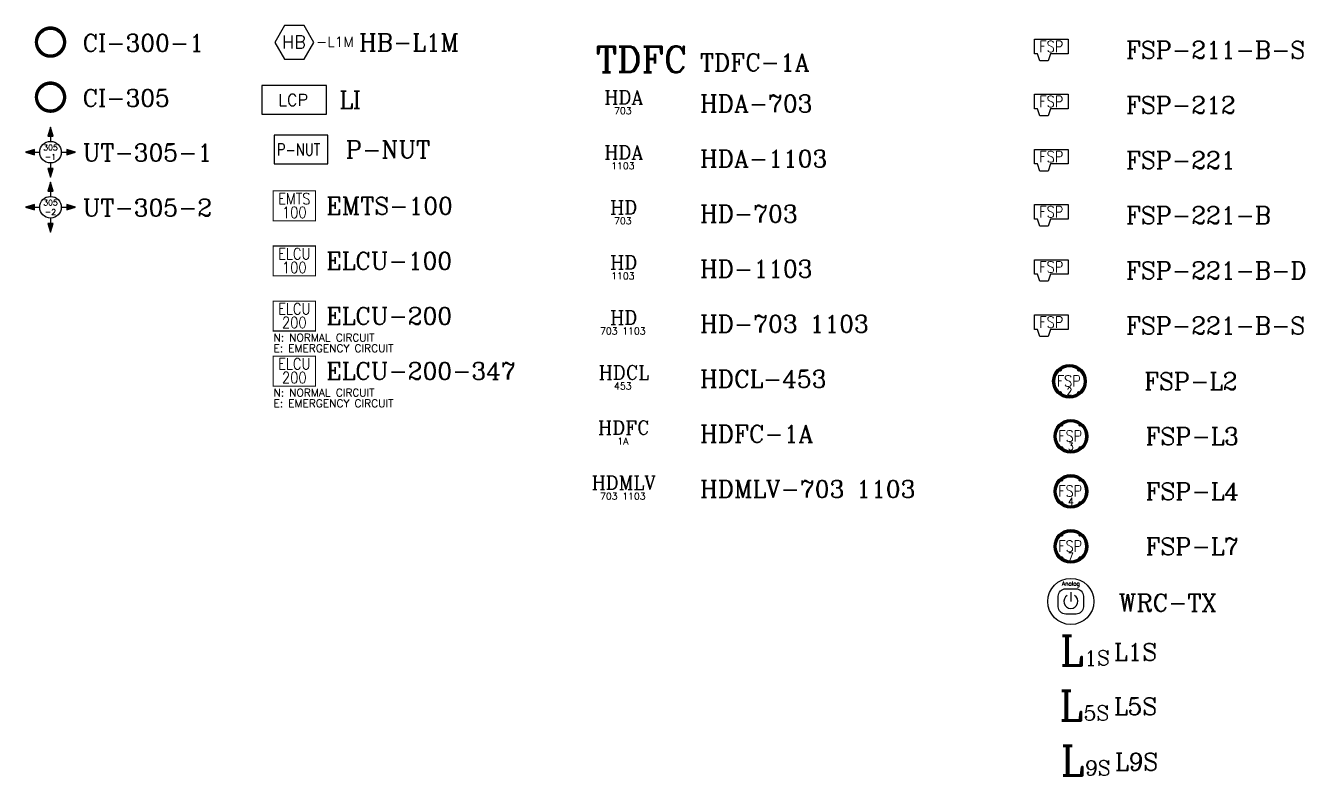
# Paper-space layout 'Analog' of a CAD drawing. Header units: inches. Extents: x 7 to 39, y -6.1 to 16.
# Drawn here: x 7.12 to 16.18, y -6.08 to -0.76 of the extents above; entities that cross this region are included whole.
import ezdxf
from ezdxf.enums import TextEntityAlignment as Align

# ---------------------------------------------------------------- set-up
doc = ezdxf.new("R2010")
doc.units = ezdxf.units.IN
doc.header["$MEASUREMENT"] = 0
doc.layers.add('WATTSTOPPER', color=160, linetype='Continuous')
doc.styles.add('FSL12-1', font='complex.shx')
doc.styles.add('ROMANC', font='COMPLEX.SHX')
doc.styles.add('SIMPLEX85', font='SIMPLEX.shx', dxfattribs={"width": 0.85})
doc.styles.add('WS8th', font='complex.shx', dxfattribs={"height": 0.1875})

# ---------------------------------------------------------------- blocks, each defined once
blk = doc.blocks.new('key_HB-L1M')
at = {"layer": 'WATTSTOPPER'}
blk.add_lwpolyline([(-0.2645, 0.1161), (-0.3333, -0.0032), (-0.2645, -0.1224), (-0.1268, -0.1224), (-0.0579, -0.0032), (-0.1268, 0.1161)], close=True, dxfattribs=at)
at = {"layer": 'WATTSTOPPER', "insert": (-0.2833, 0.0457), "char_height": 0.0918, "width": 0.173135, "attachment_point": 1, "style": 'WS8th'}
blk.add_mtext('HB', dxfattribs=at)
at = {"layer": 'WATTSTOPPER', "linetype": 'Continuous', "insert": (-0.0411, 0.0364), "char_height": 0.07172, "width": 1.035439, "attachment_point": 1, "style": 'FSL12-1'}
blk.add_mtext('-L1M', dxfattribs=at)
at = {"layer": 'WATTSTOPPER', "style": 'WS8th'}
blk.add_attdef('LEGEND_WATTSTOPPER', (0.2629, -0.0642), '', height=0.1224, dxfattribs=at)
blk = doc.blocks.new('key_LI-LP')
at = {"layer": 'WATTSTOPPER'}
for p, q in [((-0.325, 0.1003), (-0.325, -0.1037)), ((0.134, 0.1003), (-0.325, 0.1003)), ((0.134, -0.1037), (0.134, 0.1003)), ((-0.325, -0.1037), (0.134, -0.1037))]:
    blk.add_line(p, q, dxfattribs=at)
at = {"layer": 'WATTSTOPPER', "style": 'WS8th'}
blk.add_text('LCP', height=0.0836, dxfattribs=at).set_placement((-0.209, -0.0438))
for tag, p, height in [('PANELNO', (0.1834, -0.0451), 0.0836), ('LEGEND_WATTSTOPPER', (0.2244, -0.0627), 0.1224)]:
    blk.add_attdef(tag, p, '', height=height, dxfattribs=at)
blk = doc.blocks.new('key_ELCU-100')
at = {"layer": 'WATTSTOPPER', "linetype": 'Continuous', "const_width": 0.0075}
blk.add_lwpolyline([(-0.1477, 0.1062), (0.1514, 0.1062), (0.1514, -0.1062), (-0.1477, -0.1062)], close=True, dxfattribs=at)
at = {"layer": 'WATTSTOPPER', "char_height": 0.08, "width": 0.299068, "attachment_point": 5, "style": 'SIMPLEX85'}
for s, insert in [('{\\Fcomplex|c0;ELCU}', (0.0019, 0.0511)), ('{\\Fcomplex|c0;100}', (0.0019, -0.0463))]:
    blk.add_mtext(s, dxfattribs=dict(at, insert=insert))
at = {"layer": 'WATTSTOPPER', "style": 'WS8th'}
blk.add_attdef('LEGEND_WATTSTOPPER', (0.2287, -0.0608), '', height=0.1224, dxfattribs=at)
blk = doc.blocks.new('*U325')
at = {"layer": 'WATTSTOPPER', "linetype": 'Continuous', "const_width": 0.0075}
blk.add_lwpolyline([(-0.1477, 0.1062), (0.1514, 0.1062), (0.1514, -0.1062), (-0.1477, -0.1062)], close=True, dxfattribs=at)
at = {"layer": 'WATTSTOPPER', "linetype": 'Continuous', "style": 'WS8th'}
for s, p in [('N: NORMAL CIRCUIT', (-0.1463, -0.1802)), ('E: EMERGENCY CIRCUIT', (-0.1463, -0.2556))]:
    blk.add_text(s, height=0.054862, dxfattribs=at).set_placement(p)
at = {"layer": 'WATTSTOPPER', "char_height": 0.08, "width": 0.299068, "attachment_point": 5, "style": 'SIMPLEX85'}
for s, insert in [('{\\Fcomplex|c0;ELCU}', (0.0019, 0.0511)), ('{\\Fcomplex|c0;200}', (0.0019, -0.0463))]:
    blk.add_mtext(s, dxfattribs=dict(at, insert=insert))
at = {"layer": 'WATTSTOPPER', "style": 'WS8th'}
blk.add_attdef('LEGEND_WATTSTOPPER', (0.2287, -0.0608), '', height=0.1224, dxfattribs=at)
blk = doc.blocks.new('key_EMTS-100')
at = {"layer": 'WATTSTOPPER', "linetype": 'Continuous', "const_width": 0.0075}
blk.add_lwpolyline([(-0.1477, 0.1062), (0.1514, 0.1062), (0.1514, -0.1062), (-0.1477, -0.1062)], close=True, dxfattribs=at)
at = {"layer": 'WATTSTOPPER', "char_height": 0.08, "width": 0.299068, "attachment_point": 5, "style": 'SIMPLEX85'}
for s, insert in [('{\\Fcomplex|c0;EMTS}', (0.0019, 0.0511)), ('{\\Fcomplex|c0;100}', (0.0019, -0.0463))]:
    blk.add_mtext(s, dxfattribs=dict(at, insert=insert))
at = {"layer": 'WATTSTOPPER', "style": 'WS8th'}
blk.add_attdef('LEGEND_WATTSTOPPER', (0.2287, -0.0608), '', height=0.1224, dxfattribs=at)
blk = doc.blocks.new('key_P-NUT')
at = {"layer": 'WATTSTOPPER'}
for p, q in [((-0.2823, 0.1003), (-0.2823, -0.1037)), ((0.0965, 0.1003), (-0.2823, 0.1003)), ((0.0965, -0.1037), (0.0965, 0.1003)), ((-0.2823, -0.1037), (0.0965, -0.1037))]:
    blk.add_line(p, q, dxfattribs=at)
at = {"layer": 'WATTSTOPPER', "style": 'WS8th', "width": 0.8}
blk.add_text('P-NUT', height=0.0836, dxfattribs=at).set_placement((-0.2634, -0.0438))
at = {"layer": 'WATTSTOPPER', "style": 'WS8th'}
for tag, p, height in [('PANELNO', (0.1703, -0.0451), 0.0836), ('LEGEND_WATTSTOPPER', (0.2244, -0.0627), 0.1224)]:
    blk.add_attdef(tag, p, '', height=height, dxfattribs=at)
blk = doc.blocks.new('key_CI-305')
at = {"layer": 'WATTSTOPPER', "linetype": 'Continuous', "const_width": 0.0191}
blk.add_lwpolyline([(0.102, 0, 1), (-0.102, 0, 1)], format="xyb", close=True, dxfattribs=at)
at = {"layer": 'WATTSTOPPER', "linetype": 'Continuous'}
for radius in [0.102, 0.0918]:
    blk.add_circle((0, 0), radius, dxfattribs=at)
at = {"layer": 'WATTSTOPPER', "linetype": 'Continuous', "style": 'FSL12-1', "flags": 2}
blk.add_attdef('-5', (-0.0664, -0.0376), '', height=0.0689, dxfattribs=at)
at = {"layer": 'WATTSTOPPER', "style": 'WS8th'}
blk.add_attdef('LEGEND_WATTSTOPPER', (0.2267, -0.0673), '', height=0.1224, dxfattribs=at)
blk = doc.blocks.new('key_TDFC-1A')
at = {"layer": 'WATTSTOPPER', "style": 'WS8th'}
blk.add_text('TDFC-1A', height=0.1224, dxfattribs=at).set_placement((0.6373, -0.06))
at = {"layer": 'WATTSTOPPER', "linetype": 'Continuous', "insert": (-0.0999, 0.1149), "char_height": 0.1836, "width": 1.2852, "attachment_point": 1, "style": 'FSL12-1'}
blk.add_mtext('TDFC', dxfattribs=at)
blk = doc.blocks.new('key_CI-300-1')
at = {"layer": 'WATTSTOPPER', "linetype": 'Continuous', "const_width": 0.0191}
blk.add_lwpolyline([(0.102, 0, 1), (-0.102, 0, 1)], format="xyb", close=True, dxfattribs=at)
at = {"layer": 'WATTSTOPPER', "linetype": 'Continuous'}
for radius in [0.102, 0.0918]:
    blk.add_circle((0, 0), radius, dxfattribs=at)
at = {"layer": 'WATTSTOPPER', "linetype": 'Continuous', "style": 'FSL12-1', "flags": 2}
blk.add_attdef('-1', (-0.0664, -0.0376), '', height=0.0689, dxfattribs=at)
at = {"layer": 'WATTSTOPPER', "style": 'WS8th'}
blk.add_attdef('LEGEND_WATTSTOPPER', (0.2267, -0.0673), '', height=0.1224, dxfattribs=at)
blk = doc.blocks.new('key_FSP-L2')
at = {"layer": 'WATTSTOPPER', "const_width": 0.0173}
for points in [[(-0.2654, 0.0726), (-0.2818, 0.0931)], [(-0.1492, 0.0726), (-0.1328, 0.0931)], [(-0.2654, -0.0726), (-0.2818, -0.0931)], [(-0.1492, -0.0726), (-0.1328, -0.0931)]]:
    blk.add_lwpolyline(points, dxfattribs=at)
at = {"layer": 'WATTSTOPPER'}
for radius in [0.1193, 0.1166, 0.1107]:
    blk.add_circle((-0.2073, 0), radius, dxfattribs=at)
at = {"layer": 'WATTSTOPPER', "lineweight": 35}
blk.add_circle((-0.2073, 0), 0.1066, dxfattribs=at)
at = {"layer": 'WATTSTOPPER', "linetype": 'Continuous', "style": 'SIMPLEX85'}
for s, insert, char_height, width, attachment_point in [('{\\Fcomplex|c0;FSP}', (-0.2974, 0.0419), 0.079207, 0.218919, 1), ('{\\Fcomplex|c0;2}', (-0.2076, -0.045), 0.054126, 0.149599, 2)]:
    blk.add_mtext(s, dxfattribs=dict(at, insert=insert, char_height=char_height, width=width, attachment_point=attachment_point))
at = {"layer": 'WATTSTOPPER', "style": 'WS8th'}
blk.add_attdef('LEGEND_WATTSTOPPER', (0.3224, -0.0608), '', height=0.1224, dxfattribs=at)
blk = doc.blocks.new('key_FSP-L3')
at = {"layer": 'WATTSTOPPER', "const_width": 0.0173}
for points in [[(-0.2654, 0.0726), (-0.2818, 0.0931)], [(-0.1492, 0.0726), (-0.1328, 0.0931)], [(-0.2654, -0.0726), (-0.2818, -0.0931)], [(-0.1492, -0.0726), (-0.1328, -0.0931)]]:
    blk.add_lwpolyline(points, dxfattribs=at)
at = {"layer": 'WATTSTOPPER'}
for radius in [0.1193, 0.1166, 0.1107]:
    blk.add_circle((-0.2073, 0), radius, dxfattribs=at)
at = {"layer": 'WATTSTOPPER', "lineweight": 35}
blk.add_circle((-0.2073, 0), 0.1066, dxfattribs=at)
at = {"layer": 'WATTSTOPPER', "linetype": 'Continuous', "style": 'SIMPLEX85'}
for s, insert, char_height, width, attachment_point in [('{\\Fcomplex|c0;FSP}', (-0.2974, 0.0419), 0.079207, 0.218919, 1), ('{\\Fcomplex|c0;3}', (-0.2076, -0.045), 0.054126, 0.149599, 2)]:
    blk.add_mtext(s, dxfattribs=dict(at, insert=insert, char_height=char_height, width=width, attachment_point=attachment_point))
at = {"layer": 'WATTSTOPPER', "style": 'WS8th'}
blk.add_attdef('LEGEND_WATTSTOPPER', (0.3224, -0.0608), '', height=0.1224, dxfattribs=at)
blk = doc.blocks.new('key_FSP-L4')
at = {"layer": 'WATTSTOPPER', "const_width": 0.0173}
for points in [[(-0.2654, 0.0726), (-0.2818, 0.0931)], [(-0.1492, 0.0726), (-0.1328, 0.0931)], [(-0.2654, -0.0726), (-0.2818, -0.0931)], [(-0.1492, -0.0726), (-0.1328, -0.0931)]]:
    blk.add_lwpolyline(points, dxfattribs=at)
at = {"layer": 'WATTSTOPPER'}
for radius in [0.1193, 0.1166, 0.1107]:
    blk.add_circle((-0.2073, 0), radius, dxfattribs=at)
at = {"layer": 'WATTSTOPPER', "lineweight": 35}
blk.add_circle((-0.2073, 0), 0.1066, dxfattribs=at)
at = {"layer": 'WATTSTOPPER', "linetype": 'Continuous', "style": 'SIMPLEX85'}
for s, insert, char_height, width, attachment_point in [('{\\Fcomplex|c0;FSP}', (-0.2974, 0.0419), 0.079207, 0.218919, 1), ('{\\Fcomplex|c0;4}', (-0.2076, -0.045), 0.054126, 0.149599, 2)]:
    blk.add_mtext(s, dxfattribs=dict(at, insert=insert, char_height=char_height, width=width, attachment_point=attachment_point))
at = {"layer": 'WATTSTOPPER', "style": 'WS8th'}
blk.add_attdef('LEGEND_WATTSTOPPER', (0.3224, -0.0608), '', height=0.1224, dxfattribs=at)
blk = doc.blocks.new('key_FSP-L7')
at = {"layer": 'WATTSTOPPER', "const_width": 0.0173}
for points in [[(-0.2654, 0.0726), (-0.2818, 0.0931)], [(-0.1492, 0.0726), (-0.1328, 0.0931)], [(-0.2654, -0.0726), (-0.2818, -0.0931)], [(-0.1492, -0.0726), (-0.1328, -0.0931)]]:
    blk.add_lwpolyline(points, dxfattribs=at)
at = {"layer": 'WATTSTOPPER'}
for radius in [0.1193, 0.1166, 0.1107]:
    blk.add_circle((-0.2073, 0), radius, dxfattribs=at)
at = {"layer": 'WATTSTOPPER', "lineweight": 35}
blk.add_circle((-0.2073, 0), 0.1066, dxfattribs=at)
at = {"layer": 'WATTSTOPPER', "linetype": 'Continuous', "style": 'SIMPLEX85'}
for s, insert, char_height, width, attachment_point in [('{\\Fcomplex|c0;FSP}', (-0.2974, 0.0419), 0.079207, 0.218919, 1), ('{\\Fcomplex|c0;7}', (-0.2076, -0.045), 0.054126, 0.149599, 2)]:
    blk.add_mtext(s, dxfattribs=dict(at, insert=insert, char_height=char_height, width=width, attachment_point=attachment_point))
at = {"layer": 'WATTSTOPPER', "style": 'WS8th'}
blk.add_attdef('LEGEND_WATTSTOPPER', (0.3224, -0.0608), '', height=0.1224, dxfattribs=at)
blk = doc.blocks.new('key_HDA-703')
at = {"layer": 'WATTSTOPPER', "style": 'WS8th'}
blk.add_text('HDA-703', height=0.1224, dxfattribs=at).set_placement((0.6373, -0.06))
at = {"layer": 'WATTSTOPPER', "linetype": 'Continuous', "attachment_point": 5, "style": 'FSL12-1'}
for s, insert, char_height, width in [('HDA', (0.0967, 0.0463), 0.0977, 0.683873), ('703', (0.0906, -0.0495), 0.04834, 0.994106)]:
    blk.add_mtext(s, dxfattribs=dict(at, insert=insert, char_height=char_height, width=width))
blk = doc.blocks.new('key_HDA-1103')
at = {"layer": 'WATTSTOPPER', "style": 'WS8th'}
blk.add_text('HDA-1103', height=0.1224, dxfattribs=at).set_placement((0.6373, -0.06))
at = {"layer": 'WATTSTOPPER', "linetype": 'Continuous', "attachment_point": 5, "style": 'FSL12-1'}
for s, insert, char_height, width in [('HDA', (0.0967, 0.0463), 0.0977, 0.683873), ('1103', (0.0906, -0.0495), 0.04834, 0.994106)]:
    blk.add_mtext(s, dxfattribs=dict(at, insert=insert, char_height=char_height, width=width))
blk = doc.blocks.new('key_HD-703')
at = {"layer": 'WATTSTOPPER', "style": 'WS8th'}
blk.add_text('HD-703', height=0.1224, dxfattribs=at).set_placement((0.6373, -0.06))
at = {"layer": 'WATTSTOPPER', "linetype": 'Continuous', "attachment_point": 5, "style": 'FSL12-1'}
for s, insert, char_height, width in [('HD', (0.0967, 0.0463), 0.0977, 0.683873), ('703', (0.0906, -0.0495), 0.04834, 0.994106)]:
    blk.add_mtext(s, dxfattribs=dict(at, insert=insert, char_height=char_height, width=width))
blk = doc.blocks.new('key_HD-1103')
at = {"layer": 'WATTSTOPPER', "style": 'WS8th'}
blk.add_text('HD-1103', height=0.1224, dxfattribs=at).set_placement((0.6373, -0.06))
at = {"layer": 'WATTSTOPPER', "linetype": 'Continuous', "attachment_point": 5, "style": 'FSL12-1'}
for s, insert, char_height, width in [('HD', (0.0967, 0.0463), 0.0977, 0.683873), ('1103', (0.0906, -0.0495), 0.04834, 0.994106)]:
    blk.add_mtext(s, dxfattribs=dict(at, insert=insert, char_height=char_height, width=width))
blk = doc.blocks.new('key_HDCL-453')
at = {"layer": 'WATTSTOPPER', "style": 'WS8th'}
blk.add_text('HDCL-453', height=0.1224, dxfattribs=at).set_placement((0.6373, -0.06))
at = {"layer": 'WATTSTOPPER', "linetype": 'Continuous', "attachment_point": 5, "style": 'FSL12-1'}
for s, insert, char_height, width in [('HDCL', (0.0967, 0.0463), 0.0977, 0.683873), ('453', (0.0906, -0.0495), 0.04834, 0.994106)]:
    blk.add_mtext(s, dxfattribs=dict(at, insert=insert, char_height=char_height, width=width))
blk = doc.blocks.new('key_HDFC-1A')
at = {"layer": 'WATTSTOPPER', "style": 'WS8th'}
blk.add_text('HDFC-1A', height=0.1224, dxfattribs=at).set_placement((0.6373, -0.06))
at = {"layer": 'WATTSTOPPER', "linetype": 'Continuous', "attachment_point": 5, "style": 'FSL12-1'}
for s, insert, char_height, width in [('HDFC', (0.0967, 0.0463), 0.0977, 0.683873), ('1A', (0.0906, -0.0495), 0.04834, 0.994106)]:
    blk.add_mtext(s, dxfattribs=dict(at, insert=insert, char_height=char_height, width=width))
blk = doc.blocks.new('key_HDMLV-703 1103')
at = {"layer": 'WATTSTOPPER', "style": 'WS8th'}
blk.add_text('HDMLV-703 1103', height=0.1224, dxfattribs=at).set_placement((0.6373, -0.06))
at = {"layer": 'WATTSTOPPER', "linetype": 'Continuous', "attachment_point": 5, "style": 'FSL12-1'}
for s, insert, char_height, width in [('HDMLV', (0.0967, 0.0463), 0.0977, 0.683873), ('703 1103', (0.0906, -0.0495), 0.04834, 0.994106)]:
    blk.add_mtext(s, dxfattribs=dict(at, insert=insert, char_height=char_height, width=width))
blk = doc.blocks.new('key_HD-703 1103')
at = {"layer": 'WATTSTOPPER', "style": 'WS8th'}
blk.add_text('HD-703 1103', height=0.1224, dxfattribs=at).set_placement((0.6373, -0.06))
at = {"layer": 'WATTSTOPPER', "linetype": 'Continuous', "attachment_point": 5, "style": 'FSL12-1'}
for s, insert, char_height, width in [('HD', (0.0967, 0.0463), 0.0977, 0.683873), ('703 1103', (0.0906, -0.0495), 0.04834, 0.994106)]:
    blk.add_mtext(s, dxfattribs=dict(at, insert=insert, char_height=char_height, width=width))
blk = doc.blocks.new('key_FSP-211-B-S')
at = {"layer": 'WATTSTOPPER'}
blk.add_lwpolyline([(-0.2885, -0.0765), (-0.3051, -0.0267), (-0.3265, -0.0267), (-0.3265, 0.0765), (-0.088, 0.0765), (-0.088, -0.0267), (-0.214, -0.0267), (-0.2306, -0.0765)], close=True, dxfattribs=at)
at = {"layer": 'WATTSTOPPER', "insert": (-0.2073, 0.0249), "char_height": 0.079121, "width": 0.218683, "attachment_point": 5, "style": 'SIMPLEX85'}
blk.add_mtext('{\\Fcomplex|c0;FSP}', dxfattribs=at)
at = {"layer": 'WATTSTOPPER', "style": 'WS8th'}
blk.add_attdef('LEGEND_WATTSTOPPER', (0.3224, -0.0608), '', height=0.1224, dxfattribs=at)
blk = doc.blocks.new('key_FSP-212')
at = {"layer": 'WATTSTOPPER'}
blk.add_lwpolyline([(-0.2885, -0.0765), (-0.3051, -0.0267), (-0.3265, -0.0267), (-0.3265, 0.0765), (-0.088, 0.0765), (-0.088, -0.0267), (-0.214, -0.0267), (-0.2306, -0.0765)], close=True, dxfattribs=at)
at = {"layer": 'WATTSTOPPER', "insert": (-0.2073, 0.0249), "char_height": 0.079121, "width": 0.218683, "attachment_point": 5, "style": 'SIMPLEX85'}
blk.add_mtext('{\\Fcomplex|c0;FSP}', dxfattribs=at)
at = {"layer": 'WATTSTOPPER', "style": 'WS8th'}
blk.add_attdef('LEGEND_WATTSTOPPER', (0.3224, -0.0608), '', height=0.1224, dxfattribs=at)
blk = doc.blocks.new('key_FSP-221')
at = {"layer": 'WATTSTOPPER'}
blk.add_lwpolyline([(-0.2885, -0.0765), (-0.3051, -0.0267), (-0.3265, -0.0267), (-0.3265, 0.0765), (-0.088, 0.0765), (-0.088, -0.0267), (-0.214, -0.0267), (-0.2306, -0.0765)], close=True, dxfattribs=at)
at = {"layer": 'WATTSTOPPER', "insert": (-0.2073, 0.0249), "char_height": 0.079121, "width": 0.218683, "attachment_point": 5, "style": 'SIMPLEX85'}
blk.add_mtext('{\\Fcomplex|c0;FSP}', dxfattribs=at)
at = {"layer": 'WATTSTOPPER', "style": 'WS8th'}
blk.add_attdef('LEGEND_WATTSTOPPER', (0.3224, -0.0608), '', height=0.1224, dxfattribs=at)
blk = doc.blocks.new('key_FSP-221-B')
at = {"layer": 'WATTSTOPPER'}
blk.add_lwpolyline([(-0.2885, -0.0765), (-0.3051, -0.0267), (-0.3265, -0.0267), (-0.3265, 0.0765), (-0.088, 0.0765), (-0.088, -0.0267), (-0.214, -0.0267), (-0.2306, -0.0765)], close=True, dxfattribs=at)
at = {"layer": 'WATTSTOPPER', "insert": (-0.2073, 0.0249), "char_height": 0.079121, "width": 0.218683, "attachment_point": 5, "style": 'SIMPLEX85'}
blk.add_mtext('{\\Fcomplex|c0;FSP}', dxfattribs=at)
at = {"layer": 'WATTSTOPPER', "style": 'WS8th'}
blk.add_attdef('LEGEND_WATTSTOPPER', (0.3224, -0.0608), '', height=0.1224, dxfattribs=at)
blk = doc.blocks.new('key_FSP-221-B-D')
at = {"layer": 'WATTSTOPPER'}
blk.add_lwpolyline([(-0.2885, -0.0765), (-0.3051, -0.0267), (-0.3265, -0.0267), (-0.3265, 0.0765), (-0.088, 0.0765), (-0.088, -0.0267), (-0.214, -0.0267), (-0.2306, -0.0765)], close=True, dxfattribs=at)
at = {"layer": 'WATTSTOPPER', "insert": (-0.2073, 0.0249), "char_height": 0.079121, "width": 0.218683, "attachment_point": 5, "style": 'SIMPLEX85'}
blk.add_mtext('{\\Fcomplex|c0;FSP}', dxfattribs=at)
at = {"layer": 'WATTSTOPPER', "style": 'WS8th'}
blk.add_attdef('LEGEND_WATTSTOPPER', (0.3224, -0.0608), '', height=0.1224, dxfattribs=at)
blk = doc.blocks.new('key_FSP-221-B-S')
at = {"layer": 'WATTSTOPPER'}
blk.add_lwpolyline([(-0.2885, -0.0765), (-0.3051, -0.0267), (-0.3265, -0.0267), (-0.3265, 0.0765), (-0.088, 0.0765), (-0.088, -0.0267), (-0.214, -0.0267), (-0.2306, -0.0765)], close=True, dxfattribs=at)
at = {"layer": 'WATTSTOPPER', "insert": (-0.2073, 0.0249), "char_height": 0.079121, "width": 0.218683, "attachment_point": 5, "style": 'SIMPLEX85'}
blk.add_mtext('{\\Fcomplex|c0;FSP}', dxfattribs=at)
at = {"layer": 'WATTSTOPPER', "style": 'WS8th'}
blk.add_attdef('LEGEND_WATTSTOPPER', (0.3224, -0.0608), '', height=0.1224, dxfattribs=at)
blk = doc.blocks.new('key_WRC-TX')
at = {"layer": 'WATTSTOPPER'}
blk.add_line((-0.0032, 0.0762), (-0.0032, 0.0097), dxfattribs=at)
blk.add_lwpolyline([(-0.0398, 0.0992), (0.0335, 0.0992, -0.414214), (0.0857, 0.047), (0.0857, -0.0276, -0.414214), (0.0335, -0.0798), (-0.0398, -0.0798, -0.414214), (-0.0921, -0.0276), (-0.0921, 0.047, -0.414214)], format="xyb", close=True, dxfattribs=at)
blk.add_circle((-0.0032, 0.0097), 0.1634, dxfattribs=at)
blk.add_arc((-0.0032, 0.0097), 0.0494, 120.84144, 59.15856, dxfattribs=at)
at = {"layer": 'WATTSTOPPER', "style": 'WS8th'}
blk.add_text('Analog', height=0.02934, dxfattribs=at).set_placement((-0.0032, 0.1362), align=Align.MIDDLE_CENTER)
blk.add_attdef('LEGEND_WATTSTOPPER', (0.335, -0.0608), '', height=0.1224, dxfattribs=at)
blk = doc.blocks.new('key_L1S')
at = {"layer": 'WATTSTOPPER'}
for s, height, style, p in [('L', 0.2104, 'ROMANC', (-0.1549, -0.0963)), ('1S', 0.10522, 'ROMANC', (0.0165, -0.0963)), ('L1S', 0.1224, 'WS8th', (0.228, -0.0626))]:
    blk.add_text(s, height=height, dxfattribs=dict(at, style=style)).set_placement(p)
blk = doc.blocks.new('key_L5S')
at = {"layer": 'WATTSTOPPER'}
for s, height, style, p in [('L', 0.2104, 'ROMANC', (-0.1596, -0.1008)), ('5S', 0.10522, 'ROMANC', (0.0118, -0.1008)), ('L5S', 0.1224, 'WS8th', (0.229, -0.0617))]:
    blk.add_text(s, height=height, dxfattribs=dict(at, style=style)).set_placement(p)
blk = doc.blocks.new('key_L9S')
at = {"layer": 'WATTSTOPPER'}
for s, height, style, p in [('L', 0.2104, 'ROMANC', (-0.1501, -0.1003)), ('9S', 0.10522, 'ROMANC', (0.0213, -0.1003)), ('L9S', 0.1224, 'WS8th', (0.2357, -0.0645))]:
    blk.add_text(s, height=height, dxfattribs=dict(at, style=style)).set_placement(p)
blk = doc.blocks.new('key_UT-305-1')
at = {"layer": 'WATTSTOPPER', "linetype": 'Continuous'}
for points in [[(0, 0.1769), (-0.0191, 0.1147), (0.0191, 0.1147)], [(-0.1769, 0), (-0.1147, -0.0191), (-0.1147, 0.0191)], [(0.1769, 0), (0.1147, 0.0191), (0.1147, -0.0191)], [(0, -0.1769), (0.0191, -0.1147), (-0.0191, -0.1147)]]:
    blk.add_hatch(color=256, dxfattribs=at).paths.add_polyline_path(points)
for p, q in [((0, 0.1769), (-0.0191, 0.1147)), ((-0.0191, 0.1147), (0.0191, 0.1147)), ((0.0191, 0.1147), (0, 0.1769)), ((-0.1147, 0.0191), (-0.1769, 0)), ((-0.1769, 0), (-0.1147, -0.0191)), ((-0.1147, -0.0191), (-0.1147, 0.0191)), ((0.1147, 0.0191), (0.1147, -0.0191)), ((0.1769, 0), (0.1147, 0.0191)), ((0.1147, -0.0191), (0.1769, 0)), ((0.0191, -0.1147), (-0.0191, -0.1147)), ((-0.0191, -0.1147), (0, -0.1769)), ((0, -0.1769), (0.0191, -0.1147))]:
    blk.add_line(p, q, dxfattribs=at)
at = {"layer": 'WATTSTOPPER', "linetype": 'Continuous', "const_width": 0.00956}
for points in [[(0, 0.0765), (0, 0.1147)], [(-0.1147, 0), (-0.0765, 0)], [(0.0765, 0), (0.1147, 0)], [(0, -0.1147), (0, -0.0765)]]:
    blk.add_lwpolyline(points, dxfattribs=at)
at = {"layer": 'WATTSTOPPER', "linetype": 'Continuous', "const_width": 0.00478}
blk.add_lwpolyline([(0.0765, 0, 1), (-0.0765, 0, 1)], format="xyb", close=True, dxfattribs=at)
at = {"layer": 'WATTSTOPPER', "linetype": 'Continuous'}
blk.add_circle((0, 0), 0.0765, dxfattribs=at)
at = {"layer": 'WATTSTOPPER', "linetype": 'Continuous', "insert": (0, 0), "char_height": 0.03973, "attachment_point": 5, "style": 'ROMANC'}
blk.add_mtext_dynamic_manual_height_columns('305\\P-1', width=32.785546, gutter_width=202.6838, heights=[0], dxfattribs=at)
at = {"layer": 'WATTSTOPPER', "style": 'WS8th'}
blk.add_attdef('LEGEND_WATTSTOPPER', (0.2275, -0.0642), '', height=0.1224, dxfattribs=at)
blk = doc.blocks.new('key_UT-305-2')
at = {"layer": 'WATTSTOPPER', "linetype": 'Continuous'}
for points in [[(0, 0.1769), (-0.0191, 0.1147), (0.0191, 0.1147)], [(-0.1769, 0), (-0.1147, -0.0191), (-0.1147, 0.0191)], [(0.1769, 0), (0.1147, 0.0191), (0.1147, -0.0191)], [(0, -0.1769), (0.0191, -0.1147), (-0.0191, -0.1147)]]:
    blk.add_hatch(color=256, dxfattribs=at).paths.add_polyline_path(points)
for p, q in [((0, 0.1769), (-0.0191, 0.1147)), ((-0.0191, 0.1147), (0.0191, 0.1147)), ((0.0191, 0.1147), (0, 0.1769)), ((-0.1147, 0.0191), (-0.1769, 0)), ((-0.1769, 0), (-0.1147, -0.0191)), ((-0.1147, -0.0191), (-0.1147, 0.0191)), ((0.1147, 0.0191), (0.1147, -0.0191)), ((0.1769, 0), (0.1147, 0.0191)), ((0.1147, -0.0191), (0.1769, 0)), ((0.0191, -0.1147), (-0.0191, -0.1147)), ((-0.0191, -0.1147), (0, -0.1769)), ((0, -0.1769), (0.0191, -0.1147))]:
    blk.add_line(p, q, dxfattribs=at)
at = {"layer": 'WATTSTOPPER', "linetype": 'Continuous', "const_width": 0.00956}
for points in [[(0, 0.0765), (0, 0.1147)], [(-0.1147, 0), (-0.0765, 0)], [(0.0765, 0), (0.1147, 0)], [(0, -0.1147), (0, -0.0765)]]:
    blk.add_lwpolyline(points, dxfattribs=at)
at = {"layer": 'WATTSTOPPER', "linetype": 'Continuous', "const_width": 0.00478}
blk.add_lwpolyline([(0.0765, 0, 1), (-0.0765, 0, 1)], format="xyb", close=True, dxfattribs=at)
at = {"layer": 'WATTSTOPPER', "linetype": 'Continuous'}
blk.add_circle((0, 0), 0.0765, dxfattribs=at)
at = {"layer": 'WATTSTOPPER', "linetype": 'Continuous', "insert": (0, 0), "char_height": 0.03973, "attachment_point": 5, "style": 'ROMANC'}
blk.add_mtext_dynamic_manual_height_columns('305\\P-2', width=32.785546, gutter_width=202.6838, heights=[0], dxfattribs=at)
at = {"layer": 'WATTSTOPPER', "style": 'WS8th'}
blk.add_attdef('LEGEND_WATTSTOPPER', (0.2275, -0.0642), '', height=0.1224, dxfattribs=at)
blk = doc.blocks.new('*U557')
at = {"layer": 'WATTSTOPPER', "linetype": 'Continuous', "const_width": 0.0075}
blk.add_lwpolyline([(-0.1477, 0.1062), (0.1514, 0.1062), (0.1514, -0.1062), (-0.1477, -0.1062)], close=True, dxfattribs=at)
at = {"layer": 'WATTSTOPPER', "linetype": 'Continuous', "style": 'WS8th'}
for s, p in [('N: NORMAL CIRCUIT', (-0.1463, -0.1802)), ('E: EMERGENCY CIRCUIT', (-0.1463, -0.2556))]:
    blk.add_text(s, height=0.054862, dxfattribs=at).set_placement(p)
at = {"layer": 'WATTSTOPPER', "char_height": 0.08, "width": 0.299068, "attachment_point": 5, "style": 'SIMPLEX85'}
for s, insert in [('{\\Fcomplex|c0;ELCU}', (0.0019, 0.0511)), ('{\\Fcomplex|c0;200}', (0.0019, -0.0463))]:
    blk.add_mtext(s, dxfattribs=dict(at, insert=insert))
at = {"layer": 'WATTSTOPPER', "style": 'WS8th'}
blk.add_attdef('LEGEND_WATTSTOPPER', (0.2287, -0.0608), '', height=0.1224, dxfattribs=at)

psp = doc.layouts.new('Analog')

# ---------------------------------------------------------------- block references
ref = psp.add_blockref('key_CI-300-1', (7.2965, -0.8781))
ref.add_attrib('LEGEND_WATTSTOPPER', 'CI-300-1', (7.5232, -0.9453), dxfattribs={"layer": 'WATTSTOPPER', "height": 0.1224, "style": 'WS8th'})
for name, p, values in [('key_FSP-211-B-S', (14.596, -0.9339), {'LEGEND_WATTSTOPPER': 'FSP-211-B-S'}), ('key_FSP-212', (14.596, -1.3247), {'LEGEND_WATTSTOPPER': 'FSP-212'}), ('key_P-NUT', (9.1644, -1.6379), {'LEGEND_WATTSTOPPER': 'P-NUT'}), ('key_FSP-221', (14.596, -1.7156), {'LEGEND_WATTSTOPPER': 'FSP-221'}), ('key_EMTS-100', (9.0221, -2.0394), {'LEGEND_WATTSTOPPER': 'EMTS-100'}), ('key_FSP-221-B', (14.596, -2.1064), {'LEGEND_WATTSTOPPER': 'FSP-221-B'}), ('key_FSP-221-B-D', (14.596, -2.4973), {'LEGEND_WATTSTOPPER': 'FSP-221-B-D'}), ('key_FSP-221-B-S', (14.596, -2.8881), {'LEGEND_WATTSTOPPER': 'FSP-221-B-S'}), ('key_FSP-L2', (14.725, -3.2829), {'LEGEND_WATTSTOPPER': 'FSP-L2'}), ('key_FSP-L3', (14.7348, -3.673), {'LEGEND_WATTSTOPPER': 'FSP-L3'}), ('key_FSP-L4', (14.7348, -4.0631), {'LEGEND_WATTSTOPPER': 'FSP-L4'}), ('key_FSP-L7', (14.7348, -4.4532), {'LEGEND_WATTSTOPPER': 'FSP-L7'})]:
    psp.add_blockref(name, p).add_auto_attribs(values)
for name, p in [('key_TDFC-1A', (11.2617, -1.0233)), ('key_HDA-703', (11.2617, -1.3154)), ('key_HDA-1103', (11.2617, -1.7057)), ('key_HD-703', (11.2617, -2.096)), ('key_HD-1103', (11.2617, -2.4863)), ('key_HD-703 1103', (11.2617, -2.8766)), ('key_HDCL-453', (11.2617, -3.267)), ('key_HDFC-1A', (11.2617, -3.6573)), ('key_HDMLV-703 1103', (11.2617, -4.0476))]:
    psp.add_blockref(name, p)
ref = psp.add_blockref('key_CI-305', (7.2965, -1.2684))
ref.add_attrib('LEGEND_WATTSTOPPER', 'CI-305', (7.5232, -1.3357), dxfattribs={"layer": 'WATTSTOPPER', "height": 0.1224, "style": 'WS8th'})
at = {"layer": 'WATTSTOPPER'}
for name, p, values in [('key_HB-L1M', (9.2196, -0.8772), {'LEGEND_WATTSTOPPER': 'HB-L1M'}), ('key_UT-305-1', (7.2965, -1.6587), {'LEGEND_WATTSTOPPER': 'UT-305-1'}), ('key_UT-305-2', (7.2965, -2.049), {'LEGEND_WATTSTOPPER': 'UT-305-2'}), ('key_ELCU-100', (9.0221, -2.4298), {'LEGEND_WATTSTOPPER': 'ELCU-100'}), ('*U325', (9.0221, -2.8201), {'LEGEND_WATTSTOPPER': 'ELCU-200'}), ('*U557', (9.0221, -3.2104), {'LEGEND_WATTSTOPPER': 'ELCU-200-347'}), ('key_WRC-TX', (14.5307, -4.8529), {'LEGEND_WATTSTOPPER': 'WRC-TX'})]:
    psp.add_blockref(name, p, dxfattribs=at).add_auto_attribs(values)
ref = psp.add_blockref('key_LI-LP', (9.1194, -1.2862), dxfattribs=at)
ref.add_attrib('LEGEND_WATTSTOPPER', 'LI', (9.3439, -1.3489), dxfattribs={"height": 0.1224, "style": 'WS8th'})
for name, p in [('key_L1S', (14.6054, -5.2002)), ('key_L5S', (14.6054, -5.5862)), ('key_L9S', (14.6054, -5.9764))]:
    psp.add_blockref(name, p, dxfattribs=at)

doc.saveas('drawing.dxf')
